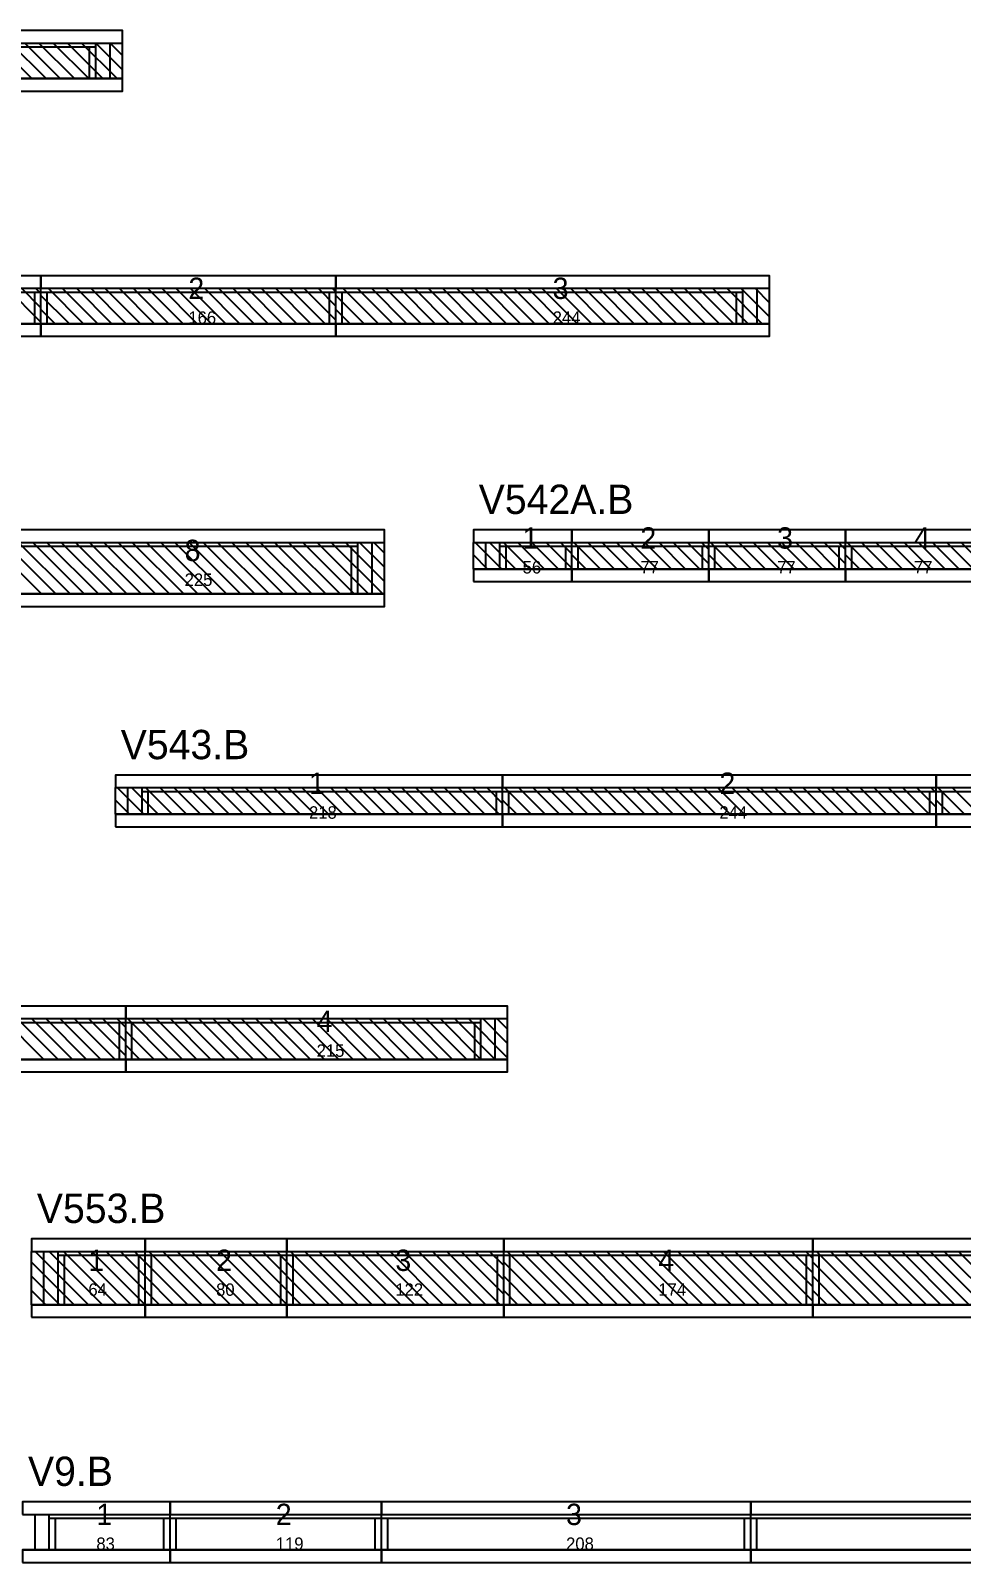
# Model space of a CAD drawing. Header units: metres. Extents: x -10 to 74425, y -2037 to 26.
# Drawn here: x 2933 to 3457, y -1843 to -981 of the extents above; entities that cross this region are included whole.
import ezdxf

# ---------------------------------------------------------------- set-up
doc = ezdxf.new("R2010")
doc.units = ezdxf.units.M
doc.layers.add('VIGAS', color=7, linetype='Continuous')

msp = doc.modelspace()

# ---------------------------------------------------------------- linework, layer by layer
at = {"layer": 'VIGAS'}
for p, q in [((2837.6, -988), (2984.6, -988)), ((2837.6, -990.2), (2969.6, -990.2)), ((2933.6, -1008), (2913.6, -988)), ((2941.6, -1008), (2921.6, -988)), ((2949.6, -1008), (2929.6, -988)), ((2957.6, -1008), (2937.6, -988)), ((2965.6, -1008), (2945.6, -988)), ((2973.6, -1008), (2953.6, -988)), ((2981.6, -1008), (2961.6, -988)), ((2966.1, -1008), (2966.1, -990.2)), ((2969.6, -1008), (2969.6, -988)), ((2984.6, -1003), (2969.6, -988)), ((2977.6, -1008), (2977.6, -988)), ((2984.6, -995), (2977.6, -988)), ((2984.6, -1008), (2984.6, -988)), ((2837.6, -1008), (2984.6, -1008)), ((2966.1, -1008), (2969.6, -1008)), ((2811.7, -1126), (2938.7, -1126)), ((2826.7, -1128.2), (2938.7, -1128.2)), ((2938.7, -1145), (2919.7, -1126)), ((2938.7, -1137), (2927.7, -1126)), ((2935.2, -1146), (2935.2, -1128.2)), ((2938.7, -1129), (2935.7, -1126)), ((2938.7, -1146), (2938.7, -1126)), ((2938.7, -1146), (2938.7, -1126)), ((2938.7, -1126), (3104.7, -1126)), ((2938.7, -1146), (2938.7, -1126)), ((2938.7, -1146), (2938.7, -1126)), ((2938.7, -1146), (2938.7, -1126)), ((2938.7, -1128.2), (3104.7, -1128.2)), ((2942.2, -1146), (2942.2, -1128.2)), ((2962.7, -1146), (2942.7, -1126)), ((2970.7, -1146), (2950.7, -1126)), ((2978.7, -1146), (2958.7, -1126)), ((2986.7, -1146), (2966.7, -1126)), ((2994.7, -1146), (2974.7, -1126)), ((3002.7, -1146), (2982.7, -1126)), ((3010.7, -1146), (2990.7, -1126)), ((3018.7, -1146), (2998.7, -1126)), ((3026.7, -1146), (3006.7, -1126)), ((3034.7, -1146), (3014.7, -1126)), ((3042.7, -1146), (3022.7, -1126)), ((3050.7, -1146), (3030.7, -1126)), ((3058.7, -1146), (3038.7, -1126)), ((3066.7, -1146), (3046.7, -1126)), ((3074.7, -1146), (3054.7, -1126)), ((3082.7, -1146), (3062.7, -1126)), ((3090.7, -1146), (3070.7, -1126)), ((3098.7, -1146), (3078.7, -1126)), ((3104.7, -1144), (3086.7, -1126)), ((3104.7, -1136), (3094.7, -1126)), ((3101.2, -1146), (3101.2, -1128.2)), ((3104.7, -1128), (3102.7, -1126)), ((3104.7, -1146), (3104.7, -1126)), ((3104.7, -1146), (3104.7, -1126)), ((3104.7, -1126), (3348.8, -1126)), ((3104.7, -1146), (3104.7, -1126)), ((3104.7, -1146), (3104.7, -1126)), ((3104.7, -1146), (3104.7, -1126)), ((3104.7, -1128.2), (3333.8, -1128.2)), ((3108.2, -1146), (3108.2, -1128.2)), ((3128.7, -1146), (3108.7, -1126)), ((3136.7, -1146), (3116.7, -1126)), ((3144.7, -1146), (3124.7, -1126)), ((3152.7, -1146), (3132.7, -1126)), ((3160.7, -1146), (3140.7, -1126)), ((3168.7, -1146), (3148.7, -1126)), ((3176.7, -1146), (3156.7, -1126)), ((3184.7, -1146), (3164.7, -1126)), ((3192.7, -1146), (3172.7, -1126)), ((3200.7, -1146), (3180.7, -1126)), ((3208.7, -1146), (3188.7, -1126)), ((3216.7, -1146), (3196.7, -1126)), ((3224.7, -1146), (3204.7, -1126)), ((3232.7, -1146), (3212.7, -1126)), ((3240.7, -1146), (3220.7, -1126)), ((3248.7, -1146), (3228.7, -1126)), ((3256.7, -1146), (3236.7, -1126)), ((3264.7, -1146), (3244.7, -1126)), ((3272.7, -1146), (3252.7, -1126)), ((3280.7, -1146), (3260.7, -1126)), ((3288.7, -1146), (3268.7, -1126)), ((3296.7, -1146), (3276.7, -1126)), ((3304.7, -1146), (3284.7, -1126)), ((3312.7, -1146), (3292.7, -1126)), ((3320.7, -1146), (3300.7, -1126)), ((3328.7, -1146), (3308.7, -1126)), ((3336.7, -1146), (3316.7, -1126)), ((3344.7, -1146), (3324.7, -1126)), ((3330.3, -1146), (3330.3, -1128.2)), ((3348.8, -1142.1), (3332.7, -1126)), ((3333.8, -1146), (3333.8, -1126)), ((3348.8, -1134.1), (3340.7, -1126)), ((3341.8, -1146), (3341.8, -1126)), ((3348.8, -1126.1), (3348.7, -1126)), ((3348.8, -1146), (3348.8, -1126)), ((2954.7, -1146), (2938.7, -1130)), ((3120.7, -1146), (3104.7, -1130)), ((2811.7, -1146), (2938.7, -1146)), ((2935.2, -1146), (2938.7, -1146)), ((2946.7, -1146), (2938.7, -1138)), ((2938.7, -1146), (3104.7, -1146)), ((2938.7, -1146), (2942.2, -1146)), ((2938.7, -1146), (2938.7, -1146)), ((3101.2, -1146), (3104.7, -1146)), ((3112.7, -1146), (3104.7, -1138)), ((3104.7, -1146), (3348.8, -1146)), ((3104.7, -1146), (3108.2, -1146)), ((3104.7, -1146), (3104.7, -1146)), ((3330.3, -1146), (3333.8, -1146)), ((2907.1, -1269), (3132.1, -1269)), ((2907.1, -1271.2), (3117.1, -1271.2)), ((2939.1, -1298), (2910.1, -1269)), ((2947.1, -1298), (2918.1, -1269)), ((2955.1, -1298), (2926.1, -1269)), ((2963.1, -1298), (2934.1, -1269)), ((2971.1, -1298), (2942.1, -1269)), ((2979.1, -1298), (2950.1, -1269)), ((2987.1, -1298), (2958.1, -1269)), ((2995.1, -1298), (2966.1, -1269)), ((3003.1, -1298), (2974.1, -1269)), ((3011.1, -1298), (2982.1, -1269)), ((3019.1, -1298), (2990.1, -1269)), ((3027.1, -1298), (2998.1, -1269)), ((3035.1, -1298), (3006.1, -1269)), ((3043.1, -1298), (3014.1, -1269)), ((3051.1, -1298), (3022.1, -1269)), ((3059.1, -1298), (3030.1, -1269)), ((3067.1, -1298), (3038.1, -1269)), ((3075.1, -1298), (3046.1, -1269)), ((3083.1, -1298), (3054.1, -1269)), ((3091.1, -1298), (3062.1, -1269)), ((3099.1, -1298), (3070.1, -1269)), ((3107.1, -1298), (3078.1, -1269)), ((3115.1, -1298), (3086.1, -1269)), ((3123.1, -1298), (3094.1, -1269)), ((3131.1, -1298), (3102.1, -1269)), ((3132.1, -1291), (3110.1, -1269)), ((3113.6, -1298), (3113.6, -1271.2)), ((3117.1, -1298), (3117.1, -1269)), ((3132.1, -1283), (3118.1, -1269)), ((3125.1, -1298), (3125.1, -1269)), ((3132.1, -1275), (3126.1, -1269)), ((3132.1, -1298), (3132.1, -1269)), ((3182.1, -1269), (3237.6, -1269)), ((3182.1, -1284), (3182.1, -1269)), ((3198.1, -1284), (3183.1, -1269)), ((3189.1, -1284), (3189.1, -1269)), ((3206.1, -1284), (3191.1, -1269)), ((3197.1, -1284), (3197.1, -1269)), ((3197.1, -1271.2), (3237.6, -1271.2)), ((3214.1, -1284), (3199.1, -1269)), ((3200.6, -1284), (3200.6, -1271.2)), ((3222.1, -1284), (3207.1, -1269)), ((3230.1, -1284), (3215.1, -1269)), ((3237.6, -1283.5), (3223.1, -1269)), ((3237.6, -1275.5), (3231.1, -1269)), ((3234.1, -1284), (3234.1, -1271.2)), ((3237.6, -1284), (3237.6, -1269)), ((3237.6, -1284), (3237.6, -1269)), ((3237.6, -1269), (3314.6, -1269)), ((3237.6, -1284), (3237.6, -1269)), ((3237.6, -1284), (3237.6, -1269)), ((3237.6, -1284), (3237.6, -1269)), ((3237.6, -1271.2), (3314.6, -1271.2)), ((3253.6, -1284), (3238.6, -1269)), ((3241.1, -1284), (3241.1, -1271.2)), ((3261.6, -1284), (3246.6, -1269)), ((3269.6, -1284), (3254.6, -1269)), ((3277.6, -1284), (3262.6, -1269)), ((3285.6, -1284), (3270.6, -1269)), ((3293.6, -1284), (3278.6, -1269)), ((3301.6, -1284), (3286.6, -1269)), ((3309.6, -1284), (3294.6, -1269)), ((3314.6, -1281), (3302.6, -1269)), ((3314.6, -1273), (3310.6, -1269)), ((3311.1, -1284), (3311.1, -1271.2)), ((3314.6, -1284), (3314.6, -1269)), ((3314.6, -1284), (3314.6, -1269)), ((3314.6, -1269), (3391.6, -1269)), ((3314.6, -1284), (3314.6, -1269)), ((3314.6, -1284), (3314.6, -1269)), ((3314.6, -1284), (3314.6, -1269)), ((3314.6, -1271.2), (3391.6, -1271.2)), ((3330.6, -1284), (3315.6, -1269)), ((3318.1, -1284), (3318.1, -1271.2)), ((3338.6, -1284), (3323.6, -1269)), ((3346.6, -1284), (3331.6, -1269)), ((3354.6, -1284), (3339.6, -1269)), ((3362.6, -1284), (3347.6, -1269)), ((3370.6, -1284), (3355.6, -1269)), ((3378.6, -1284), (3363.6, -1269)), ((3386.6, -1284), (3371.6, -1269)), ((3391.6, -1281), (3379.6, -1269)), ((3391.6, -1273), (3387.6, -1269)), ((3388.1, -1284), (3388.1, -1271.2)), ((3391.6, -1284), (3391.6, -1269)), ((3391.6, -1284), (3391.6, -1269)), ((3391.6, -1269), (3468.6, -1269)), ((3391.6, -1284), (3391.6, -1269)), ((3391.6, -1284), (3391.6, -1269)), ((3391.6, -1284), (3391.6, -1269)), ((3391.6, -1271.2), (3468.6, -1271.2)), ((3407.6, -1284), (3392.6, -1269)), ((3395.1, -1284), (3395.1, -1271.2)), ((3415.6, -1284), (3400.6, -1269)), ((3423.6, -1284), (3408.6, -1269)), ((3431.6, -1284), (3416.6, -1269)), ((3439.6, -1284), (3424.6, -1269)), ((3447.6, -1284), (3432.6, -1269)), ((3455.6, -1284), (3440.6, -1269)), ((3463.6, -1284), (3448.6, -1269)), ((3468.6, -1281), (3456.6, -1269)), ((3190.1, -1284), (3182.1, -1276)), ((3182.1, -1284), (3237.6, -1284)), ((3182.1, -1284), (3182.1, -1284)), ((3197.1, -1284), (3200.6, -1284)), ((3234.1, -1284), (3237.6, -1284)), ((3245.6, -1284), (3237.6, -1276)), ((3237.6, -1284), (3314.6, -1284)), ((3237.6, -1284), (3241.1, -1284)), ((3237.6, -1284), (3237.6, -1284)), ((3311.1, -1284), (3314.6, -1284)), ((3322.6, -1284), (3314.6, -1276)), ((3314.6, -1284), (3391.6, -1284)), ((3314.6, -1284), (3318.1, -1284)), ((3314.6, -1284), (3314.6, -1284)), ((3388.1, -1284), (3391.6, -1284)), ((3399.6, -1284), (3391.6, -1276)), ((3391.6, -1284), (3468.6, -1284)), ((3391.6, -1284), (3395.1, -1284)), ((3391.6, -1284), (3391.6, -1284)), ((2907.1, -1298), (3132.1, -1298)), ((3113.6, -1298), (3117.1, -1298)), ((2980.6, -1407), (3198.6, -1407)), ((2980.6, -1422), (2980.6, -1407)), ((2996.6, -1422), (2981.6, -1407)), ((2987.6, -1422), (2987.6, -1407)), ((3004.6, -1422), (2989.6, -1407)), ((2995.6, -1422), (2995.6, -1407)), ((2995.6, -1409.2), (3198.6, -1409.2)), ((3012.6, -1422), (2997.6, -1407)), ((2999.1, -1422), (2999.1, -1409.2)), ((3020.6, -1422), (3005.6, -1407)), ((3028.6, -1422), (3013.6, -1407)), ((3036.6, -1422), (3021.6, -1407)), ((3044.6, -1422), (3029.6, -1407)), ((3052.6, -1422), (3037.6, -1407)), ((3060.6, -1422), (3045.6, -1407)), ((3068.6, -1422), (3053.6, -1407)), ((3076.6, -1422), (3061.6, -1407)), ((3084.6, -1422), (3069.6, -1407)), ((3092.6, -1422), (3077.6, -1407)), ((3100.6, -1422), (3085.6, -1407)), ((3108.6, -1422), (3093.6, -1407)), ((3116.6, -1422), (3101.6, -1407)), ((3124.6, -1422), (3109.6, -1407)), ((3132.6, -1422), (3117.6, -1407)), ((3140.6, -1422), (3125.6, -1407)), ((3148.6, -1422), (3133.6, -1407)), ((3156.6, -1422), (3141.6, -1407)), ((3164.6, -1422), (3149.6, -1407)), ((3172.6, -1422), (3157.6, -1407)), ((3180.6, -1422), (3165.6, -1407)), ((3188.6, -1422), (3173.6, -1407)), ((3196.6, -1422), (3181.6, -1407)), ((3198.6, -1416), (3189.6, -1407)), ((3195.1, -1422), (3195.1, -1409.2)), ((3198.6, -1408), (3197.6, -1407)), ((3198.6, -1422), (3198.6, -1407)), ((3198.6, -1422), (3198.6, -1407)), ((3198.6, -1407), (3442.6, -1407)), ((3198.6, -1422), (3198.6, -1407)), ((3198.6, -1422), (3198.6, -1407)), ((3198.6, -1422), (3198.6, -1407)), ((3198.6, -1409.2), (3442.6, -1409.2)), ((3214.6, -1422), (3199.6, -1407)), ((3202.1, -1422), (3202.1, -1409.2)), ((3222.6, -1422), (3207.6, -1407)), ((3230.6, -1422), (3215.6, -1407)), ((3238.6, -1422), (3223.6, -1407)), ((3246.6, -1422), (3231.6, -1407)), ((3254.6, -1422), (3239.6, -1407)), ((3262.6, -1422), (3247.6, -1407)), ((3270.6, -1422), (3255.6, -1407)), ((3278.6, -1422), (3263.6, -1407)), ((3286.6, -1422), (3271.6, -1407)), ((3294.6, -1422), (3279.6, -1407)), ((3302.6, -1422), (3287.6, -1407)), ((3310.6, -1422), (3295.6, -1407)), ((3318.6, -1422), (3303.6, -1407)), ((3326.6, -1422), (3311.6, -1407)), ((3334.6, -1422), (3319.6, -1407)), ((3342.6, -1422), (3327.6, -1407)), ((3350.6, -1422), (3335.6, -1407)), ((3358.6, -1422), (3343.6, -1407)), ((3366.6, -1422), (3351.6, -1407)), ((3374.6, -1422), (3359.6, -1407)), ((3382.6, -1422), (3367.6, -1407)), ((3390.6, -1422), (3375.6, -1407)), ((3398.6, -1422), (3383.6, -1407)), ((3406.6, -1422), (3391.6, -1407)), ((3414.6, -1422), (3399.6, -1407)), ((3422.6, -1422), (3407.6, -1407)), ((3430.6, -1422), (3415.6, -1407)), ((3438.6, -1422), (3423.6, -1407)), ((3442.6, -1418), (3431.6, -1407)), ((3439.1, -1422), (3439.1, -1409.2)), ((3442.6, -1410), (3439.6, -1407)), ((3442.6, -1422), (3442.6, -1407)), ((3442.6, -1422), (3442.6, -1407)), ((3442.6, -1407), (3686.6, -1407)), ((3442.6, -1422), (3442.6, -1407)), ((3442.6, -1422), (3442.6, -1407)), ((3442.6, -1422), (3442.6, -1407)), ((3442.6, -1409.2), (3671.6, -1409.2)), ((3458.6, -1422), (3443.6, -1407)), ((3446.1, -1422), (3446.1, -1409.2)), ((3466.6, -1422), (3451.6, -1407)), ((2988.6, -1422), (2980.6, -1414)), ((2980.6, -1422), (3198.6, -1422)), ((2980.6, -1422), (2980.6, -1422)), ((2995.6, -1422), (2999.1, -1422)), ((3195.1, -1422), (3198.6, -1422)), ((3206.6, -1422), (3198.6, -1414)), ((3198.6, -1422), (3442.6, -1422)), ((3198.6, -1422), (3202.1, -1422)), ((3198.6, -1422), (3198.6, -1422)), ((3439.1, -1422), (3442.6, -1422)), ((3450.6, -1422), (3442.6, -1414)), ((3442.6, -1422), (3686.6, -1422)), ((3442.6, -1422), (3446.1, -1422)), ((3442.6, -1422), (3442.6, -1422)), ((2836.4, -1537), (2986.4, -1537)), ((2836.4, -1539.2), (2986.4, -1539.2)), ((2940.4, -1560), (2917.4, -1537)), ((2948.4, -1560), (2925.4, -1537)), ((2956.4, -1560), (2933.4, -1537)), ((2964.4, -1560), (2941.4, -1537)), ((2972.4, -1560), (2949.4, -1537)), ((2980.4, -1560), (2957.4, -1537)), ((2986.4, -1558), (2965.4, -1537)), ((2986.4, -1550), (2973.4, -1537)), ((2986.4, -1542), (2981.4, -1537)), ((2982.9, -1560), (2982.9, -1539.2)), ((2986.4, -1560), (2986.4, -1537)), ((2986.4, -1560), (2986.4, -1537)), ((2986.4, -1537), (3201.4, -1537)), ((2986.4, -1560), (2986.4, -1537)), ((2986.4, -1560), (2986.4, -1537)), ((2986.4, -1560), (2986.4, -1537)), ((2986.4, -1539.2), (3186.4, -1539.2)), ((3010.4, -1560), (2987.4, -1537)), ((2989.9, -1560), (2989.9, -1539.2)), ((3018.4, -1560), (2995.4, -1537)), ((3026.4, -1560), (3003.4, -1537)), ((3034.4, -1560), (3011.4, -1537)), ((3042.4, -1560), (3019.4, -1537)), ((3050.4, -1560), (3027.4, -1537)), ((3058.4, -1560), (3035.4, -1537)), ((3066.4, -1560), (3043.4, -1537)), ((3074.4, -1560), (3051.4, -1537)), ((3082.4, -1560), (3059.4, -1537)), ((3090.4, -1560), (3067.4, -1537)), ((3098.4, -1560), (3075.4, -1537)), ((3106.4, -1560), (3083.4, -1537)), ((3114.4, -1560), (3091.4, -1537)), ((3122.4, -1560), (3099.4, -1537)), ((3130.4, -1560), (3107.4, -1537)), ((3138.4, -1560), (3115.4, -1537)), ((3146.4, -1560), (3123.4, -1537)), ((3154.4, -1560), (3131.4, -1537)), ((3162.4, -1560), (3139.4, -1537)), ((3170.4, -1560), (3147.4, -1537)), ((3178.4, -1560), (3155.4, -1537)), ((3186.4, -1560), (3163.4, -1537)), ((3194.4, -1560), (3171.4, -1537)), ((3201.4, -1559), (3179.4, -1537)), ((3182.9, -1560), (3182.9, -1539.2)), ((3186.4, -1560), (3186.4, -1537)), ((3201.4, -1551), (3187.4, -1537)), ((3194.4, -1560), (3194.4, -1537)), ((3201.4, -1543), (3195.4, -1537)), ((3201.4, -1560), (3201.4, -1537)), ((3002.4, -1560), (2986.4, -1544)), ((2836.4, -1560), (2986.4, -1560)), ((2982.9, -1560), (2986.4, -1560)), ((2994.4, -1560), (2986.4, -1552)), ((2986.4, -1560), (3201.4, -1560)), ((2986.4, -1560), (2989.9, -1560)), ((2986.4, -1560), (2986.4, -1560)), ((3182.9, -1560), (3186.4, -1560)), ((2933.4, -1668), (2997.4, -1668)), ((2933.4, -1698), (2933.4, -1668)), ((2965.4, -1698), (2935.4, -1668)), ((2940.4, -1698), (2940.4, -1668)), ((2973.4, -1698), (2943.4, -1668)), ((2948.4, -1698), (2948.4, -1668)), ((2948.4, -1670.2), (2997.4, -1670.2)), ((2981.4, -1698), (2951.4, -1668)), ((2951.9, -1698), (2951.9, -1670.2)), ((2989.4, -1698), (2959.4, -1668)), ((2997.4, -1698), (2967.4, -1668)), ((2997.4, -1690), (2975.4, -1668)), ((2997.4, -1682), (2983.4, -1668)), ((2997.4, -1674), (2991.4, -1668)), ((2993.9, -1698), (2993.9, -1670.2)), ((2997.4, -1698), (2997.4, -1668)), ((2997.4, -1698), (2997.4, -1668)), ((2997.4, -1668), (3077.2, -1668)), ((2997.4, -1698), (2997.4, -1668)), ((2997.4, -1698), (2997.4, -1668)), ((2997.4, -1698), (2997.4, -1668)), ((2997.4, -1670.2), (3077.2, -1670.2)), ((3029.4, -1698), (2999.4, -1668)), ((3000.9, -1698), (3000.9, -1670.2)), ((3037.4, -1698), (3007.4, -1668)), ((3045.4, -1698), (3015.4, -1668)), ((3053.4, -1698), (3023.4, -1668)), ((3061.4, -1698), (3031.4, -1668)), ((3069.4, -1698), (3039.4, -1668)), ((3077.2, -1697.8), (3047.4, -1668)), ((3077.2, -1689.8), (3055.4, -1668)), ((3077.2, -1681.8), (3063.4, -1668)), ((3077.2, -1673.8), (3071.4, -1668)), ((3073.7, -1698), (3073.7, -1670.2)), ((3077.2, -1698), (3077.2, -1668)), ((3077.2, -1698), (3077.2, -1668)), ((3077.2, -1668), (3199.2, -1668)), ((3077.2, -1698), (3077.2, -1668)), ((3077.2, -1698), (3077.2, -1668)), ((3077.2, -1698), (3077.2, -1668)), ((3077.2, -1670.2), (3199.2, -1670.2)), ((3109.2, -1698), (3079.2, -1668)), ((3080.7, -1698), (3080.7, -1670.2)), ((3117.2, -1698), (3087.2, -1668)), ((3125.2, -1698), (3095.2, -1668)), ((3133.2, -1698), (3103.2, -1668)), ((3141.2, -1698), (3111.2, -1668)), ((3149.2, -1698), (3119.2, -1668)), ((3157.2, -1698), (3127.2, -1668)), ((3165.2, -1698), (3135.2, -1668)), ((3173.2, -1698), (3143.2, -1668)), ((3181.2, -1698), (3151.2, -1668)), ((3189.2, -1698), (3159.2, -1668)), ((3197.2, -1698), (3167.2, -1668)), ((3199.2, -1692), (3175.2, -1668)), ((3199.2, -1684), (3183.2, -1668)), ((3199.2, -1676), (3191.2, -1668)), ((3195.7, -1698), (3195.7, -1670.2)), ((3199.2, -1698), (3199.2, -1668)), ((3199.2, -1698), (3199.2, -1668)), ((3199.2, -1668), (3373.2, -1668)), ((3199.2, -1698), (3199.2, -1668)), ((3199.2, -1698), (3199.2, -1668)), ((3199.2, -1698), (3199.2, -1668)), ((3199.2, -1668), (3199.2, -1668)), ((3199.2, -1670.2), (3373.2, -1670.2)), ((3231.2, -1698), (3201.2, -1668)), ((3202.7, -1698), (3202.7, -1670.2)), ((3239.2, -1698), (3209.2, -1668)), ((3247.2, -1698), (3217.2, -1668)), ((3255.2, -1698), (3225.2, -1668)), ((3263.2, -1698), (3233.2, -1668)), ((3271.2, -1698), (3241.2, -1668)), ((3279.2, -1698), (3249.2, -1668)), ((3287.2, -1698), (3257.2, -1668)), ((3295.2, -1698), (3265.2, -1668)), ((3303.2, -1698), (3273.2, -1668)), ((3311.2, -1698), (3281.2, -1668)), ((3319.2, -1698), (3289.2, -1668)), ((3327.2, -1698), (3297.2, -1668)), ((3335.2, -1698), (3305.2, -1668)), ((3343.2, -1698), (3313.2, -1668)), ((3351.2, -1698), (3321.2, -1668)), ((3359.2, -1698), (3329.2, -1668)), ((3367.2, -1698), (3337.2, -1668)), ((3373.2, -1696), (3345.2, -1668)), ((3373.2, -1688), (3353.2, -1668)), ((3373.2, -1680), (3361.2, -1668)), ((3373.2, -1672), (3369.2, -1668)), ((3369.7, -1698), (3369.7, -1670.2)), ((3373.2, -1698), (3373.2, -1668)), ((3373.2, -1698), (3373.2, -1668)), ((3373.2, -1668), (3571.2, -1668)), ((3373.2, -1698), (3373.2, -1668)), ((3373.2, -1698), (3373.2, -1668)), ((3373.2, -1698), (3373.2, -1668)), ((3373.2, -1670.2), (3556.2, -1670.2)), ((3405.2, -1698), (3375.2, -1668)), ((3376.7, -1698), (3376.7, -1670.2)), ((3413.2, -1698), (3383.2, -1668)), ((3421.2, -1698), (3391.2, -1668)), ((3429.2, -1698), (3399.2, -1668)), ((3437.2, -1698), (3407.2, -1668)), ((3445.2, -1698), (3415.2, -1668)), ((3453.2, -1698), (3423.2, -1668)), ((3461.2, -1698), (3431.2, -1668)), ((3469.2, -1698), (3439.2, -1668)), ((3477.2, -1698), (3447.2, -1668)), ((3485.2, -1698), (3455.2, -1668)), ((2957.4, -1698), (2933.4, -1674)), ((3021.4, -1698), (2997.4, -1674)), ((3101.2, -1698), (3077.2, -1674)), ((3223.2, -1698), (3199.2, -1674)), ((3397.2, -1698), (3373.2, -1674)), ((2949.4, -1698), (2933.4, -1682)), ((3013.4, -1698), (2997.4, -1682)), ((3093.2, -1698), (3077.2, -1682)), ((3215.2, -1698), (3199.2, -1682)), ((3389.2, -1698), (3373.2, -1682)), ((2941.4, -1698), (2933.4, -1690)), ((2933.4, -1698), (2997.4, -1698)), ((2933.4, -1698), (2933.4, -1698)), ((2948.4, -1698), (2951.9, -1698)), ((2993.9, -1698), (2997.4, -1698)), ((3005.4, -1698), (2997.4, -1690)), ((2997.4, -1698), (3077.2, -1698)), ((2997.4, -1698), (3000.9, -1698)), ((2997.4, -1698), (2997.4, -1698)), ((3073.7, -1698), (3077.2, -1698)), ((3085.2, -1698), (3077.2, -1690)), ((3077.2, -1698), (3199.2, -1698)), ((3077.2, -1698), (3080.7, -1698)), ((3077.2, -1698), (3077.2, -1698)), ((3195.7, -1698), (3199.2, -1698)), ((3207.2, -1698), (3199.2, -1690)), ((3199.2, -1698), (3373.2, -1698)), ((3199.2, -1698), (3202.7, -1698)), ((3199.2, -1698), (3199.2, -1698)), ((3369.7, -1698), (3373.2, -1698)), ((3381.2, -1698), (3373.2, -1690)), ((3373.2, -1698), (3571.2, -1698)), ((3373.2, -1698), (3376.7, -1698)), ((3373.2, -1698), (3373.2, -1698)), ((2928.4, -1816), (3011.4, -1816)), ((2935.4, -1836), (2935.4, -1816)), ((2943.4, -1836), (2943.4, -1816)), ((2943.4, -1818.2), (3011.4, -1818.2)), ((2946.9, -1836), (2946.9, -1818.2)), ((3007.9, -1836), (3007.9, -1818.2)), ((3011.4, -1836), (3011.4, -1816)), ((3011.4, -1836), (3011.4, -1816)), ((3011.4, -1816), (3130.4, -1816)), ((3011.4, -1836), (3011.4, -1816)), ((3011.4, -1836), (3011.4, -1816)), ((3011.4, -1836), (3011.4, -1816)), ((3011.4, -1818.2), (3130.4, -1818.2)), ((3014.9, -1836), (3014.9, -1818.2)), ((3126.9, -1836), (3126.9, -1818.2)), ((3130.4, -1836), (3130.4, -1816)), ((3130.4, -1836), (3130.4, -1816)), ((3130.4, -1816), (3338.2, -1816)), ((3130.4, -1836), (3130.4, -1816)), ((3130.4, -1836), (3130.4, -1816)), ((3130.4, -1836), (3130.4, -1816)), ((3130.4, -1818.2), (3338.2, -1818.2)), ((3133.9, -1836), (3133.9, -1818.2)), ((3334.7, -1836), (3334.7, -1818.2)), ((3338.2, -1836), (3338.2, -1816)), ((3338.2, -1836), (3338.2, -1816)), ((3338.2, -1816), (3582.2, -1816)), ((3338.2, -1836), (3338.2, -1816)), ((3338.2, -1836), (3338.2, -1816)), ((3338.2, -1836), (3338.2, -1816)), ((3338.2, -1818.2), (3567.2, -1818.2)), ((3341.7, -1836), (3341.7, -1818.2)), ((2928.4, -1836), (3011.4, -1836)), ((2943.4, -1836), (2946.9, -1836)), ((3007.9, -1836), (3011.4, -1836)), ((3011.4, -1836), (3130.4, -1836)), ((3011.4, -1836), (3014.9, -1836)), ((3126.9, -1836), (3130.4, -1836)), ((3130.4, -1836), (3338.2, -1836)), ((3130.4, -1836), (3133.9, -1836)), ((3334.7, -1836), (3338.2, -1836)), ((3338.2, -1836), (3582.2, -1836)), ((3338.2, -1836), (3341.7, -1836))]:
    msp.add_line(p, q, dxfattribs=at)
for points in [[(2837.6, -988), (2984.6, -988), (2984.6, -981), (2837.6, -981)], [(2837.6, -1015), (2984.6, -1015), (2984.6, -1008), (2837.6, -1008)], [(2811.7, -1126), (2938.7, -1126), (2938.7, -1119), (2811.7, -1119)], [(2938.7, -1126), (3104.7, -1126), (3104.7, -1119), (2938.7, -1119)], [(3104.7, -1126), (3348.8, -1126), (3348.8, -1119), (3104.7, -1119)], [(2811.7, -1153), (2938.7, -1153), (2938.7, -1146), (2811.7, -1146)], [(2938.7, -1153), (3104.7, -1153), (3104.7, -1146), (2938.7, -1146)], [(3104.7, -1153), (3348.8, -1153), (3348.8, -1146), (3104.7, -1146)], [(2907.1, -1269), (3132.1, -1269), (3132.1, -1262), (2907.1, -1262)], [(3182.1, -1269), (3237.6, -1269), (3237.6, -1262), (3182.1, -1262)], [(3237.6, -1269), (3314.6, -1269), (3314.6, -1262), (3237.6, -1262)], [(3314.6, -1269), (3391.6, -1269), (3391.6, -1262), (3314.6, -1262)], [(3391.6, -1269), (3468.6, -1269), (3468.6, -1262), (3391.6, -1262)], [(3182.1, -1291), (3237.6, -1291), (3237.6, -1284), (3182.1, -1284)], [(3237.6, -1291), (3314.6, -1291), (3314.6, -1284), (3237.6, -1284)], [(3314.6, -1291), (3391.6, -1291), (3391.6, -1284), (3314.6, -1284)], [(3391.6, -1291), (3468.6, -1291), (3468.6, -1284), (3391.6, -1284)], [(2907.1, -1305), (3132.1, -1305), (3132.1, -1298), (2907.1, -1298)], [(2980.6, -1407), (3198.6, -1407), (3198.6, -1400), (2980.6, -1400)], [(3198.6, -1407), (3442.6, -1407), (3442.6, -1400), (3198.6, -1400)], [(3442.6, -1407), (3686.6, -1407), (3686.6, -1400), (3442.6, -1400)], [(2980.6, -1429), (3198.6, -1429), (3198.6, -1422), (2980.6, -1422)], [(3198.6, -1429), (3442.6, -1429), (3442.6, -1422), (3198.6, -1422)], [(3442.6, -1429), (3686.6, -1429), (3686.6, -1422), (3442.6, -1422)], [(2836.4, -1537), (2986.4, -1537), (2986.4, -1530), (2836.4, -1530)], [(2986.4, -1537), (3201.4, -1537), (3201.4, -1530), (2986.4, -1530)], [(2836.4, -1567), (2986.4, -1567), (2986.4, -1560), (2836.4, -1560)], [(2986.4, -1567), (3201.4, -1567), (3201.4, -1560), (2986.4, -1560)], [(2933.4, -1668), (2997.4, -1668), (2997.4, -1661), (2933.4, -1661)], [(2997.4, -1668), (3077.2, -1668), (3077.2, -1661), (2997.4, -1661)], [(3077.2, -1668), (3199.2, -1668), (3199.2, -1661), (3077.2, -1661)], [(3199.2, -1668), (3373.2, -1668), (3373.2, -1661), (3199.2, -1661)], [(3373.2, -1668), (3571.2, -1668), (3571.2, -1661), (3373.2, -1661)], [(2933.4, -1705), (2997.4, -1705), (2997.4, -1698), (2933.4, -1698)], [(2997.4, -1705), (3077.2, -1705), (3077.2, -1698), (2997.4, -1698)], [(3077.2, -1705), (3199.2, -1705), (3199.2, -1698), (3077.2, -1698)], [(3199.2, -1705), (3373.2, -1705), (3373.2, -1698), (3199.2, -1698)], [(3373.2, -1705), (3571.2, -1705), (3571.2, -1698), (3373.2, -1698)], [(2928.4, -1816), (3011.4, -1816), (3011.4, -1809), (2928.4, -1809)], [(3011.4, -1816), (3130.4, -1816), (3130.4, -1809), (3011.4, -1809)], [(3130.4, -1816), (3338.2, -1816), (3338.2, -1809), (3130.4, -1809)], [(3338.2, -1816), (3582.2, -1816), (3582.2, -1809), (3338.2, -1809)], [(2928.4, -1843), (3011.4, -1843), (3011.4, -1836), (2928.4, -1836)], [(3011.4, -1843), (3130.4, -1843), (3130.4, -1836), (3011.4, -1836)], [(3130.4, -1843), (3338.2, -1843), (3338.2, -1836), (3130.4, -1836)], [(3338.2, -1843), (3582.2, -1843), (3582.2, -1836), (3338.2, -1836)]]:
    msp.add_lwpolyline(points, close=True, dxfattribs=at)

# ---------------------------------------------------------------- texts
for s, height, p in [('2', 12, (3021.7, -1132)), ('3', 12, (3226.75, -1132)), ('166', 7, (3021.7, -1146)), ('244', 7, (3226.75, -1146)), ('V542A.B', 16.5, (3185.1, -1253)), ('1', 12, (3209.85, -1272.5)), ('2', 12, (3276.1, -1272.5)), ('3', 12, (3353.1, -1272.5)), ('4', 12, (3430.1, -1272.5)), ('8', 12, (3019.6, -1279.5)), ('56', 7, (3209.85, -1286.5)), ('77', 7, (3276.1, -1286.5)), ('77', 7, (3353.1, -1286.5)), ('77', 7, (3430.1, -1286.5)), ('225', 7, (3019.6, -1293.5)), ('V543.B', 16.5, (2983.6, -1391)), ('1', 12, (3089.6, -1410.5)), ('2', 12, (3320.6, -1410.5)), ('218', 7, (3089.6, -1424.5)), ('244', 7, (3320.6, -1424.5)), ('4', 12, (3093.9, -1544.5)), ('215', 7, (3093.9, -1558.5)), ('V553.B', 16.5, (2936.4, -1652)), ('1', 12, (2965.4, -1679)), ('2', 12, (3037.3, -1679)), ('3', 12, (3138.2, -1679)), ('4', 12, (3286.2, -1679)), ('64', 7, (2965.4, -1693)), ('80', 7, (3037.3, -1693)), ('122', 7, (3138.2, -1693)), ('174', 7, (3286.2, -1693)), ('V9.B', 16.5, (2931.4, -1800)), ('1', 12, (2969.9, -1822)), ('2', 12, (3070.9, -1822)), ('3', 12, (3234.3, -1822)), ('83', 7, (2969.9, -1836)), ('119', 7, (3070.9, -1836)), ('208', 7, (3234.3, -1836))]:
    msp.add_text(s, height=height, dxfattribs=at).set_placement(p)

doc.saveas('drawing.dxf')
